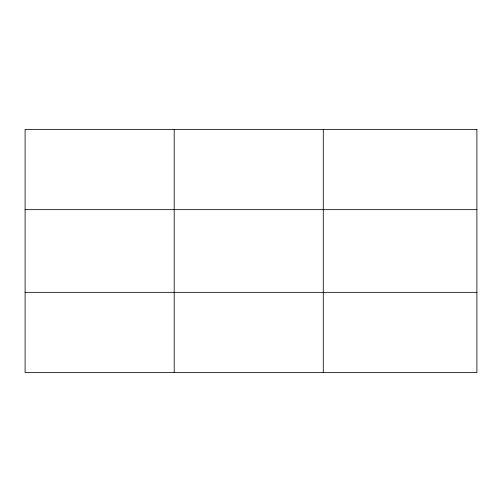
<?xml version="1.0" encoding="UTF-8"?>
<svg xmlns="http://www.w3.org/2000/svg" width="502" height="502" viewBox="0 0 502 502"><rect width="100%" height="100%" fill="white"/><g stroke="black" fill="none" stroke-linecap="round" stroke-linejoin="round"><path stroke-width="0.75" d="M174.194 129.409L174.194 372.591M323.288 129.409L323.288 372.591M25.1 209.66L476.9 209.66M25.1 292.34L476.9 292.34M476.9 129.409L476.9 372.591L25.1 372.591L25.1 129.409L476.9 129.409"/></g></svg>
